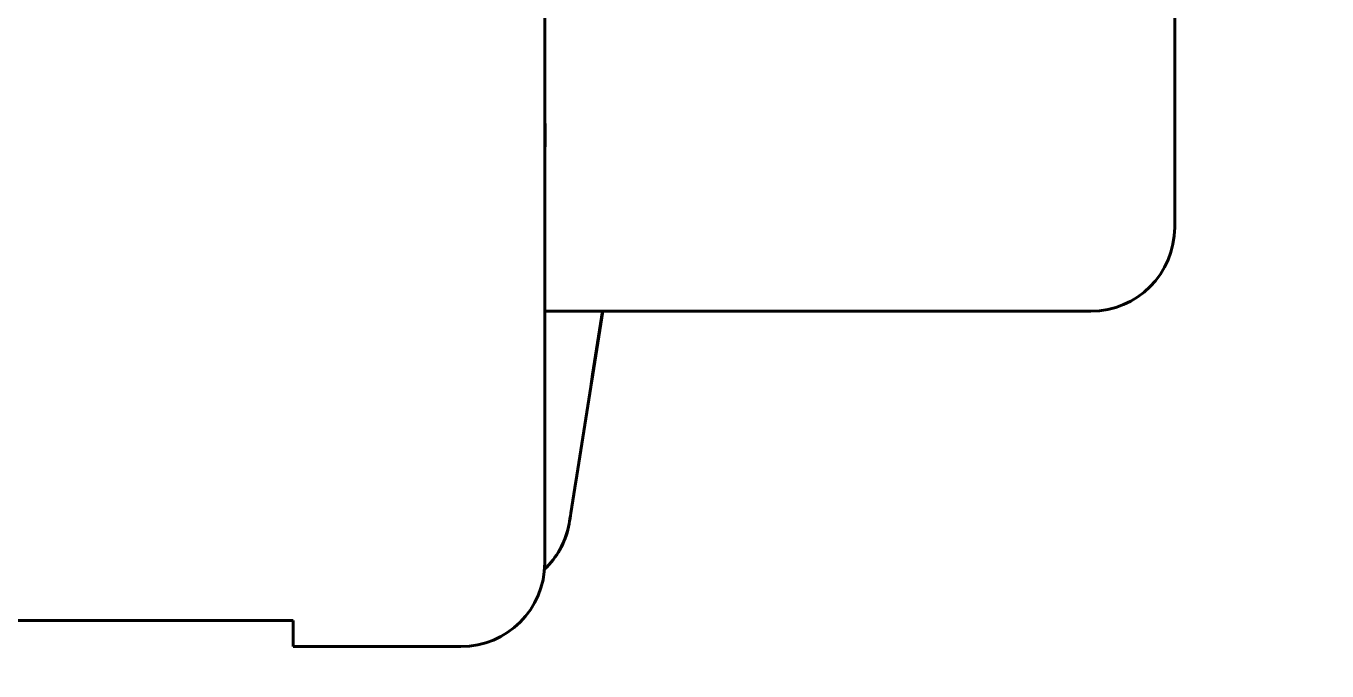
# Model space of a CAD drawing. Header units: millimetres. Extents: x 0 to 51860, y 0 to 5940.
# Drawn here: x 2540.16 to 2571.18, y 1701.17 to 1716.55 of the extents above; entities that cross this region are included whole.
import ezdxf

# ---------------------------------------------------------------- set-up
doc = ezdxf.new("R2010")
doc.units = ezdxf.units.MM
doc.header["$LTSCALE"] = 10
doc.layers.add('가시적인 것(ISO)', color=3, linetype='Continuous', lineweight=40)
doc.layers.add('치수(ISO)', color=2, linetype='Continuous', lineweight=25)
doc.styles.add('치수 텍스트_PSTEK_POSCO', font='isocp.shx')
doc.dimstyles.new('치수_PSTEK_POSCO', dxfattribs={"dimscale": 10, "dimtxt": 3.5, "dimasz": 2.5, "dimexe": 2, "dimexo": 2.5, "dimgap": 1, "dimtad": 1, "dimrnd": 1e-08, "dimdsep": 46, "dimtxsty": '치수 텍스트_PSTEK_POSCO', "dimcen": 0.09, "dimdle": 10, "dimclrd": 7, "dimclre": 7, "dimclrt": 2, "dimadec": 1, "dimazin": 2, "dimtfac": 1, "dimtmove": 0, "dimatfit": 3, "dimfxl": 0, "dimtolj": 1, "dimlwd": -1, "dimlwe": -1, "dimarcsym": 0})

# ---------------------------------------------------------------- blocks, each defined once
blk = doc.blocks.new('*D38')
at = {"layer": 'Defpoints', "color": 0}
for p in [(3319.031, 1812.006), (2349.031, 1803.006), (3319.031, 1569.51)]:
    blk.add_point(p, dxfattribs=at)
at = {"layer": '치수(ISO)', "color": 7}
for p, q in [((3319.031, 1787.006), (3319.031, 1549.51)), ((2349.031, 1778.006), (2349.031, 1549.51)), ((2374.031, 1569.51), (3294.031, 1569.51))]:
    blk.add_line(p, q, dxfattribs=at)
for points in [[(2374.031, 1573.677), (2374.031, 1565.344), (2349.031, 1569.51)], [(3294.031, 1573.677), (3294.031, 1565.344), (3319.031, 1569.51)]]:
    blk.add_solid(points, dxfattribs=at)
at = {"layer": '치수(ISO)', "color": 2, "insert": (2801.792, 1597.01), "char_height": 35, "attachment_point": 4, "style": '치수 텍스트_PSTEK_POSCO'}
blk.add_mtext('\\A1;970', dxfattribs=at)

msp = doc.modelspace()

# ---------------------------------------------------------------- linework, layer by layer
at = {"layer": '가시적인 것(ISO)'}
for p, q in [((2567.5511, 1711.7463), (2567.5511, 1725.0452)), ((2552.5311, 1722.9623), (2552.5311, 1703.7463)), ((2552.5391, 1713.7463), (2552.5391, 1714.1463)), ((2552.5311, 1709.7463), (2554.8442, 1709.7463)), ((2565.5511, 1709.7463), (2554.8442, 1709.7463)), ((2539.5311, 1702.3695), (2546.5311, 1702.3695)), ((2546.5311, 1701.7463), (2546.5311, 1702.3695)), ((2546.5311, 1701.7463), (2550.5311, 1701.7463))]:
    msp.add_line(p, q, dxfattribs=at)
for centre, radius, start, end in [((2550.0391, 1714.1463), 2.5, 0, 4.58886), ((2550.0391, 1713.7463), 2.5, 355.41114, 0), ((2565.5511, 1711.7463), 2, 270, 0), ((2550.5311, 1703.7463), 2, 270, 0)]:
    msp.add_arc(centre, radius, start, end, dxfattribs=at)
for points in [[(2553.9097, 1709.7463), (2553.658, 1708.1402), (2553.4058, 1706.5343), (2553.1529, 1704.9284)], [(2553.916, 1709.7463), (2553.6627, 1708.1401), (2553.409, 1706.534), (2553.1548, 1704.928)], [(2553.153, 1704.9285), (2553.1396, 1704.8433), (2553.1252, 1704.7573), (2553.1102, 1704.6724)], [(2553.1549, 1704.9281), (2553.1414, 1704.843), (2553.127, 1704.757), (2553.1119, 1704.6722)]]:
    msp.add_open_spline(points, degree=3, dxfattribs=at)
for points, knots in [([(2553.1119, 1704.6722), (2553.0783, 1704.483), (2553.0151, 1704.2977), (2552.8389, 1703.9539), (2552.7221, 1703.7926), (2552.5676, 1703.6327), (2552.5465, 1703.6119), (2552.525, 1703.5915)], [0, 0, 0, 0, 0.05776999, 0.05776999, 0.11768858, 0.11768858, 0.12690372, 0.12690372, 0.12690372, 0.12690372]), ([(2553.1102, 1704.6724), (2553.0762, 1704.4808), (2553.012, 1704.293), (2552.8329, 1703.9464), (2552.7147, 1703.7844), (2552.5614, 1703.6272), (2552.5434, 1703.6095), (2552.5251, 1703.5921)], [0, 0, 0, 0, 0.0584927, 0.0584927, 0.11872041, 0.11872041, 0.12654827, 0.12654827, 0.12654827, 0.12654827]), ([(2553.1102, 1704.6724), (2553.0762, 1704.4808), (2553.012, 1704.293), (2552.8329, 1703.9464), (2552.7147, 1703.7843), (2552.5613, 1703.6272), (2552.5434, 1703.6095), (2552.5251, 1703.5921)], [0, 0, 0, 0, 0.05849808, 0.05849808, 0.11872604, 0.11872604, 0.12654562, 0.12654562, 0.12654562, 0.12654562]), ([(2553.1119, 1704.6722), (2553.0783, 1704.483), (2553.0151, 1704.2977), (2552.8389, 1703.9539), (2552.7221, 1703.7926), (2552.5676, 1703.6327), (2552.5465, 1703.6119), (2552.5251, 1703.5915)], [0, 0, 0, 0, 0.05776999, 0.05776999, 0.11768858, 0.11768858, 0.12690073, 0.12690073, 0.12690073, 0.12690073])]:
    msp.add_open_spline(points, degree=3, knots=knots, dxfattribs=at)

# ---------------------------------------------------------------- dimensions: what is measured, and where the dimension line sits
at = {"layer": '치수(ISO)', "color": 7}
dim = msp.add_linear_dim(base=(3319.0311, 1569.5104), p1=(2349.0311, 1803.0063), p2=(3319.0311, 1812.0063), angle=180, dimstyle='치수_PSTEK_POSCO', override={"dimdec": 2, "dimtp": 0, "dimtm": 0, "dimtdec": 2, "dimtofl": 0, "dimatfit": 1}, dxfattribs=at)
dim.commit()
dim.dimension.update_dxf_attribs({"geometry": '*D38', "text_midpoint": (2834.0311, 1569.5104), "dimtype": 160})

doc.saveas('drawing.dxf')
